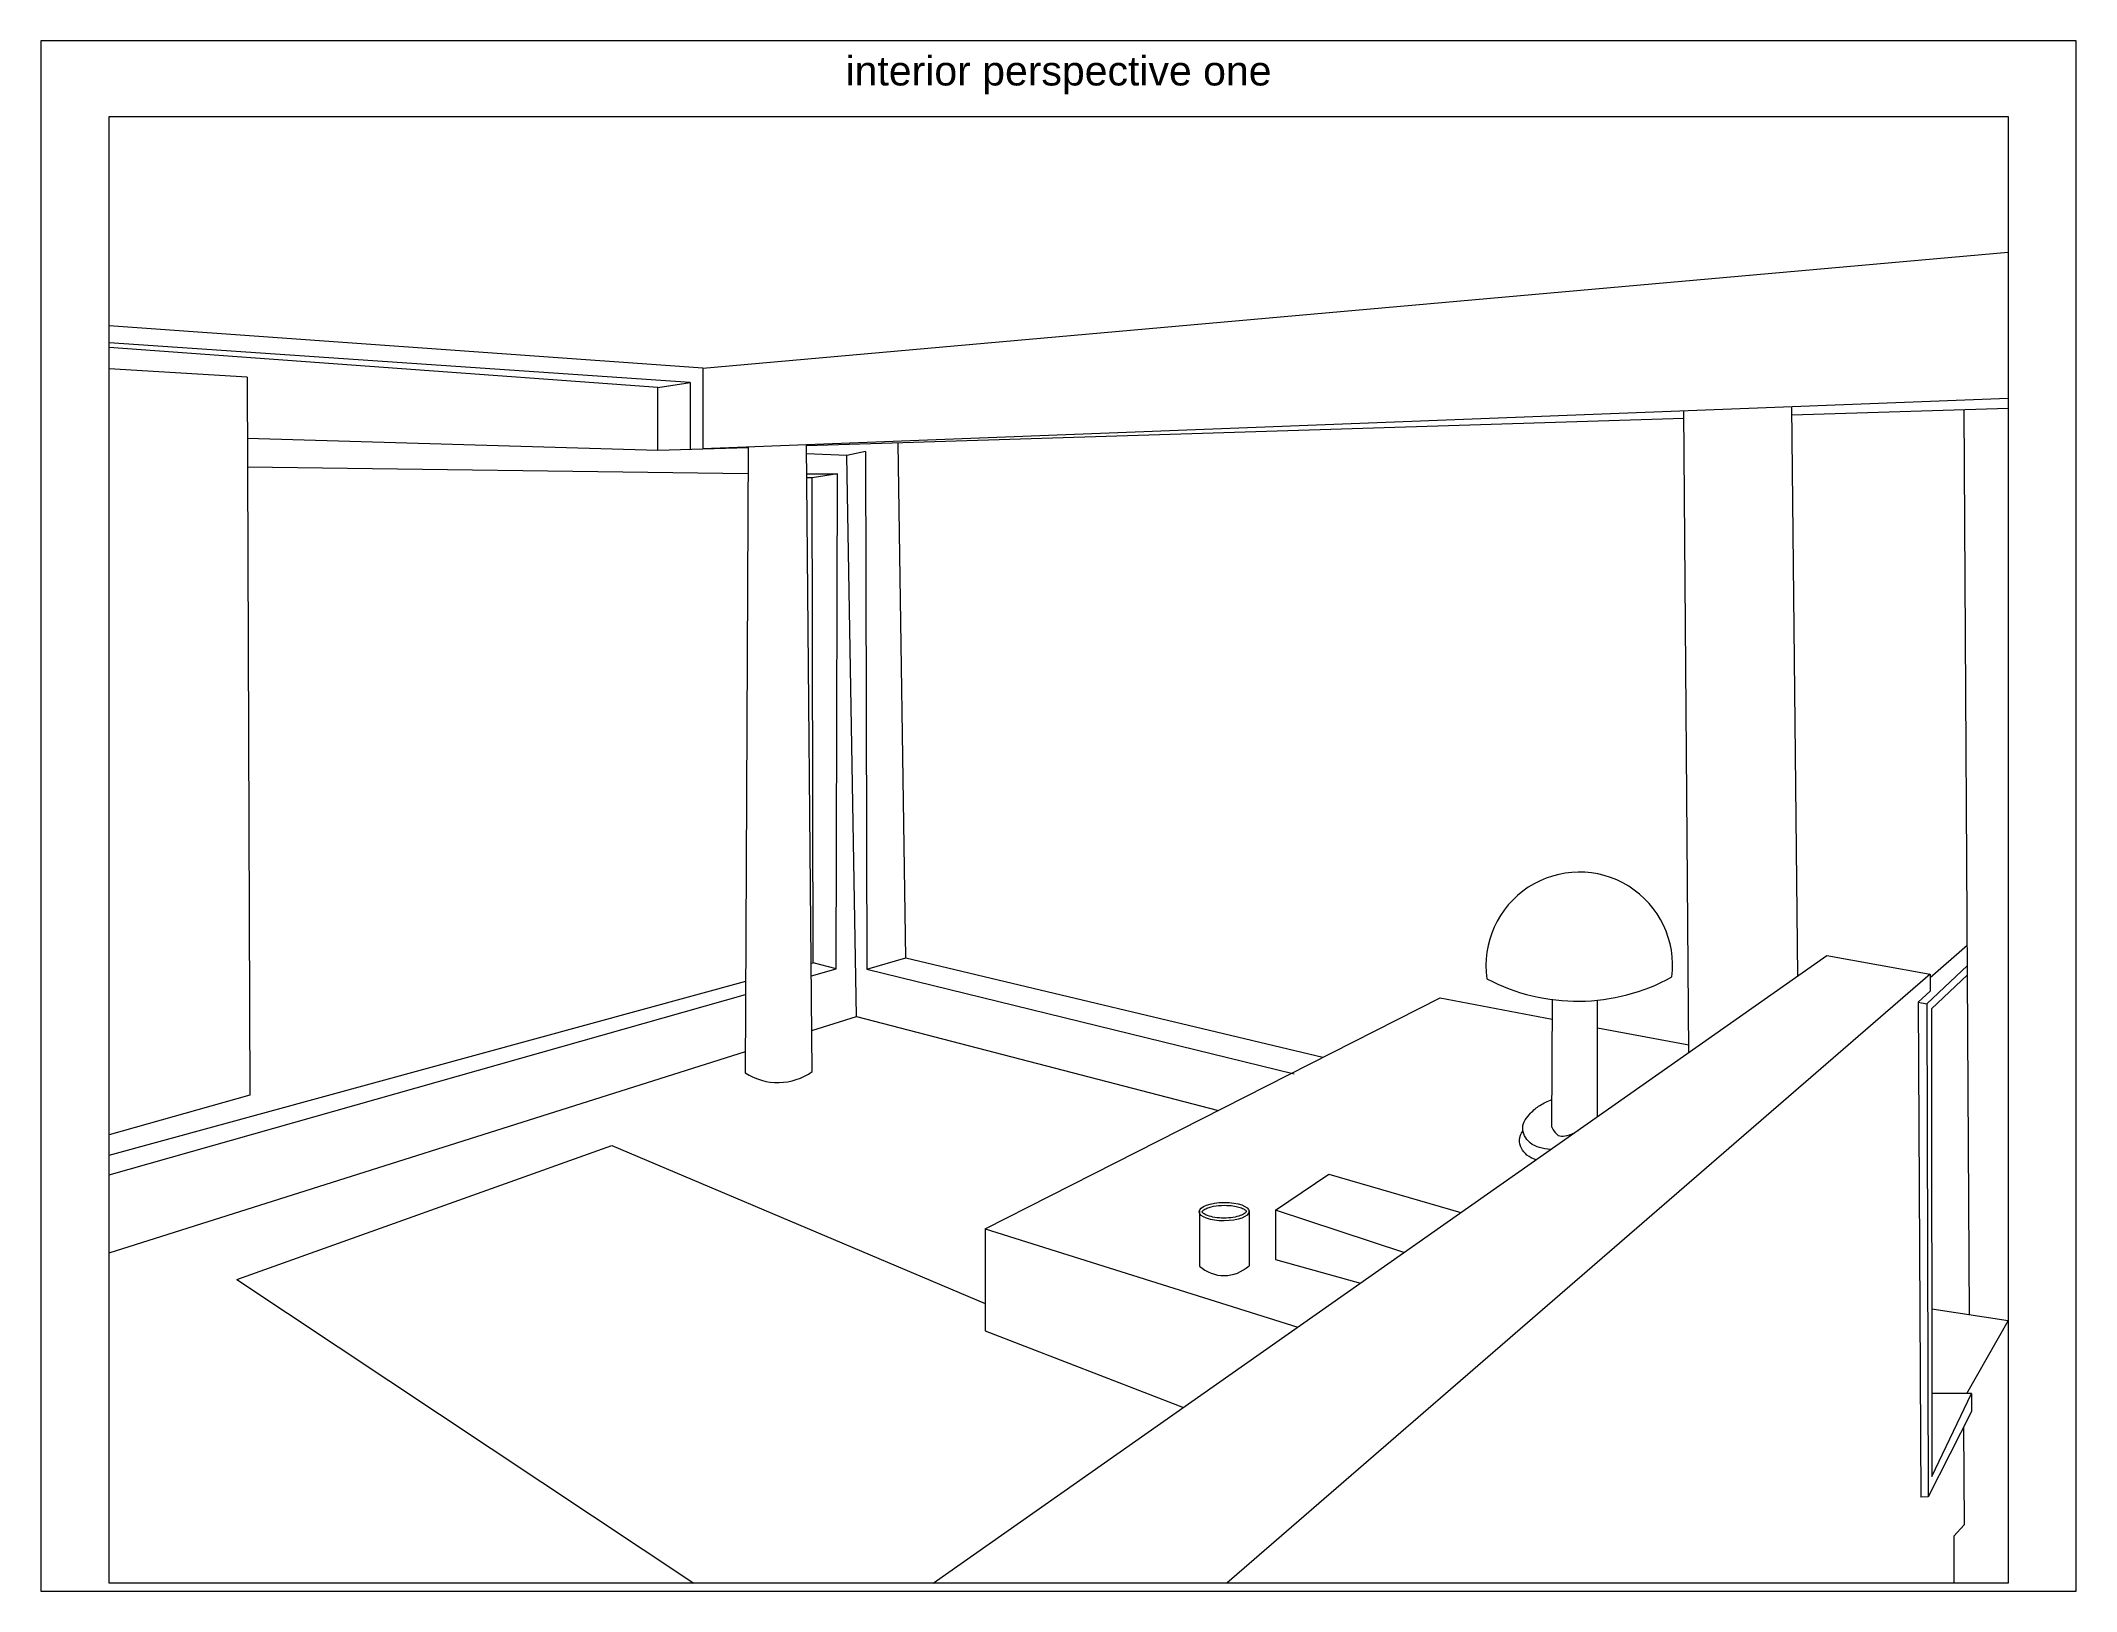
# Paper-space layout 'www.ceco.net' of a CAD drawing. Header units: millimetres. Extents: x 27 to 240, y 20 to 183.
# The model-space entities are those that its viewports show. They can reach past a viewport. Long polylines and large blocks are cut down to what shows.
import ezdxf

# ---------------------------------------------------------------- set-up
doc = ezdxf.new("R2010")
doc.units = ezdxf.units.MM
doc.layers.add('ceco.net 449 Smith House  interior perspective one', color=7, linetype='Continuous', lineweight=15)
doc.layers.add('ceco.net Smith House text', color=7, linetype='Continuous', lineweight=15)
doc.styles.add('ceco.net', font='arial.ttf', dxfattribs={"height": 300})

msp = doc.modelspace()

# ---------------------------------------------------------------- linework, layer by layer
at = {"layer": 'ceco.net 449 Smith House  interior perspective one'}
for p, q in [((12141, 24854), (38835, 27230)), ((12141, 24854), (0, 25721)), ((11887, 24563), (0, 25372)), ((11223, 24461), (0, 25279)), ((2822, 24670), (0, 24838)), ((2822, 24670), (2879, 9986)), ((11223, 24461), (11887, 24563)), ((11887, 24563), (11887, 23189)), ((12141, 24854), (12141, 23197)), ((11223, 23168), (11223, 24461)), ((38835, 24236), (12141, 23203)), ((32203, 23825), (14264, 23263)), ((32309, 10860), (32202, 23979)), ((34533, 12424), (34412, 24065)), ((38835, 24032), (34414, 23894)), ((38045, 5488), (37937, 24004)), ((11223, 23168), (2827, 23418)), ((16292, 12791), (16137, 23322)), ((13067, 23226), (11223, 23168)), ((13067, 23239), (13011, 10438)), ((14381, 10466), (14264, 23286)), ((15089, 23066), (14265, 23103)), ((15471, 23147), (15089, 23066)), ((15288, 11596), (15089, 23066)), ((15471, 23147), (15498, 12560)), ((13065, 22696), (2829, 22832)), ((14269, 22693), (14899, 22692)), ((14377, 22608), (14270, 22611)), ((14899, 22692), (14377, 22608)), ((14398, 12693), (14377, 22608)), ((14868, 12566), (14899, 22692)), ((37243, 12391), (38001, 13055)), ((14361, 12683), (14398, 12693)), ((14364, 12423), (14868, 12566)), ((14868, 12566), (14398, 12693)), ((15498, 12560), (16292, 12791)), ((15498, 12560), (24238, 10421)), ((16292, 12791), (24825, 10758)), ((16855, 0), (35127, 12841)), ((35127, 12841), (37243, 12458)), ((37174, 11849), (38003, 12639)), ((0, 8758), (13020, 12316)), ((37243, 12458), (22860, 0)), ((37243, 12112), (36999, 11886)), ((37243, 12458), (37243, 12112)), ((37272, 11753), (38004, 12448)), ((0, 8351), (13018, 12042)), ((17914, 7247), (27220, 11974)), ((27220, 11974), (29514, 11540)), ((29506, 9326), (29516, 11940)), ((30438, 9545), (30438, 11927)), ((36999, 11886), (37054, 1761)), ((36999, 11886), (37174, 11849)), ((37174, 11849), (37199, 1766)), ((37272, 11753), (37275, 2185)), ((14374, 11306), (15288, 11596)), ((15288, 11596), (22688, 9672)), ((30438, 11364), (32307, 11010)), ((0, 6758), (13013, 10876)), ((2879, 9986), (0, 9175)), ((2610, 6214), (10279, 8953)), ((10279, 8953), (17918, 5720)), ((23857, 7633), (24946, 8367)), ((24946, 8367), (27642, 7581)), ((22297, 7611), (22297, 6488)), ((23314, 7616), (23314, 6496)), ((26481, 6765), (23857, 7633)), ((23857, 7633), (23857, 6623)), ((17914, 7247), (24311, 5240)), ((17914, 7247), (17919, 5161)), ((23857, 6623), (25591, 6139)), ((2610, 6214), (11958, 0)), ((38835, 5368), (37274, 5604)), ((17919, 5161), (21975, 3598)), ((37991, 3884), (38835, 5368)), ((38086, 3884), (37274, 3884)), ((37275, 2185), (38086, 3884)), ((38086, 3884), (38086, 3511)), ((38086, 3511), (37199, 1766)), ((37927, 3197), (37934, 1194)), ((37199, 1766), (37054, 1761)), ((37934, 1194), (37729, 964)), ((37729, 964), (37729, 0))]:
    msp.add_line(p, q, dxfattribs=at)
msp.add_lwpolyline([(0, 30000), (38835, 30000), (38835, 0), (0, 0)], close=True, dxfattribs=at)
for centre, radius, start, end in [((30066, 12639), 1908, 352.8617, 188.3068), ((30032, 15901), 3995, 242.3339, 298.8345), ((13676, 11463), 1221, 237.0275, 305.2664), ((22801, 7047), 753, 227.9444, 312.9132)]:
    msp.add_arc(centre, radius, start, end, dxfattribs=at)
msp.add_ellipse((22805, 7601), major_axis=(509, 4), ratio=0.370614, dxfattribs=at)
for points, knots in [([(29477, 8870), (29326, 8892), (29055, 8931), (28837, 9328), (29047, 9605), (29260, 9791), (29423, 9860), (29508, 9896)], [0, 0, 0, 0, 439.810147, 786.584997, 1120.105213, 1370.294709, 1645.172167, 1645.172167, 1645.172167, 1645.172167]), ([(29182, 8663), (29115, 8683), (28947, 8760), (28801, 9027), (28876, 9194), (28914, 9250)], [3.919776, 3.919776, 3.919776, 3.919776, 7.512846, 13.436461, 16.752551, 16.752551, 16.752551, 16.752551]), ([(29506, 9326), (29544, 9258), (29639, 9088), (29833, 9160), (29951, 9204)], [0, 0, 0, 0, 208.150284, 527.998695, 527.998695, 527.998695, 527.998695]), ([(23256, 7604), (23256, 7605), (23256, 7607), (23254, 7613), (23251, 7617), (23242, 7628), (23236, 7634), (23211, 7652), (23186, 7666), (23125, 7690), (23088, 7700), (23006, 7717), (22961, 7723), (22841, 7733), (22764, 7732), (22619, 7718), (22551, 7705), (22462, 7677), (22433, 7664), (22392, 7642), (22379, 7631), (22363, 7616), (22359, 7610), (22355, 7602), (22355, 7600), (22354, 7596), (22355, 7594), (22358, 7587), (22361, 7582), (22373, 7569), (22382, 7562), (22405, 7547), (22419, 7539), (22472, 7516), (22520, 7501), (22629, 7480), (22690, 7473), (22815, 7469), (22879, 7471), (23000, 7485), (23056, 7496), (23142, 7522), (23174, 7535), (23217, 7559), (23231, 7569), (23247, 7585), (23251, 7591), (23256, 7599), (23256, 7601), (23256, 7604), (23256, 7604), (23256, 7604)], [0, 0, 0, 0, 0.151734, 0.151734, 0.303467, 0.303467, 0.455201, 0.455201, 0.751609, 0.751609, 1.048017, 1.048017, 1.344425, 1.344425, 1.804785, 1.804785, 2.265146, 2.265146, 2.55056, 2.55056, 2.779592, 2.779592, 2.954063, 2.954063, 3.128533, 3.128533, 3.303004, 3.303004, 3.477475, 3.477475, 3.651945, 3.651945, 3.826416, 3.826416, 4.213868, 4.213868, 4.601321, 4.601321, 4.988773, 4.988773, 5.376225, 5.376225, 5.684509, 5.684509, 5.912411, 5.912411, 6.089062, 6.089062, 6.265713, 6.265713, 6.283185, 6.283185, 6.283185, 6.283185])]:
    msp.add_open_spline(points, degree=3, knots=knots, dxfattribs=at)

# ---------------------------------------------------------------- texts
at = {"layer": 'ceco.net Smith House text', "ltscale": 30, "insert": (19417, 30846), "char_height": 600, "width": 9872.27, "attachment_point": 5, "style": 'ceco.net'}
msp.add_mtext('interior perspective one', dxfattribs=at)

psp = doc.layouts.new('www.ceco.net')

# ---------------------------------------------------------------- viewports
at = {"layer": '0'}
psp.add_viewport(center=(133.35, 101.6), size=(213.36, 162.56), view_center_point=(19416.23, 15693.99), view_height=31716.5628, dxfattribs=at)

doc.saveas('drawing.dxf')
